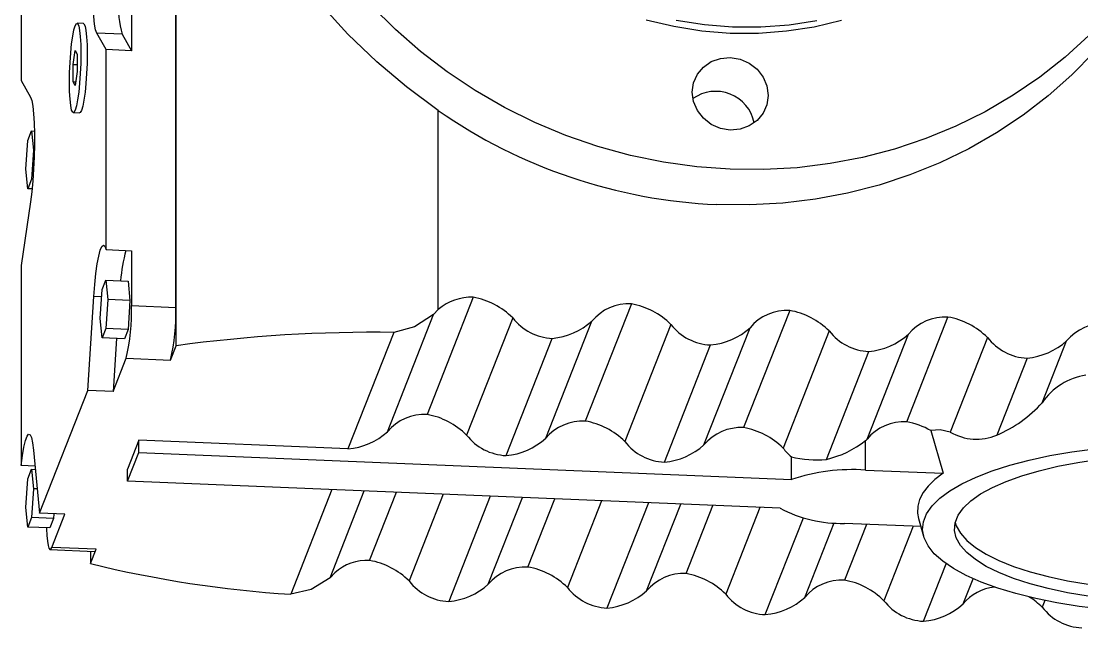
# Model space of a CAD drawing. Header units: feet. Extents: x -17 to 453, y -41 to 31.
# Drawn here: x 50.2356 to 50.5508, y 4.5752 to 4.7553 of the extents above; entities that cross this region are included whole.
import ezdxf

# ---------------------------------------------------------------- set-up
doc = ezdxf.new("R2010")
doc.units = ezdxf.units.FT
doc.header["$MEASUREMENT"] = 0

msp = doc.modelspace()

# ---------------------------------------------------------------- linework, layer by layer
for p, q in [((50.28169691258752, 4.658935384777907), (50.28169691258752, 4.999765407988262)), ((50.28157670810516, 4.670290213272313), (50.28157670810516, 4.966274153560091)), ((50.26840880587667, 4.801427520444038), (50.26840880587667, 4.746536724321729)), ((50.23564117323234, 4.783220507451119), (50.23564117323234, 4.737656138777217)), ((50.25410173545756, 4.75459228621459), (50.25222060574634, 4.754670282564804)), ((50.26088429853188, 4.746848731285199), (50.25811957243715, 4.751740333525914)), ((50.26564408553197, 4.751428325124929), (50.25811957243715, 4.751740333525914)), ((50.26564408553197, 4.751428325124929), (50.26840880587667, 4.746536724321729)), ((50.25106961548367, 4.742470085357292), (50.25167064364556, 4.746585046178639)), ((50.25167064364556, 4.746585046178639), (50.25227167180748, 4.745521660574719)), ((50.26088429853188, 4.687470971512532), (50.26088429853188, 4.746848731285199)), ((50.26840880587667, 4.746536724321729), (50.26088429853188, 4.746848731285199)), ((50.25227167180748, 4.745521660574719), (50.25227167180748, 4.740343285399275)), ((50.25106961548367, 4.737291710181852), (50.25106961548367, 4.742470085357292)), ((50.25106961548367, 4.742470085357292), (50.25227167180748, 4.74242023686608)), ((50.25227167180748, 4.740343285399275), (50.25167064364556, 4.736228295827752)), ((50.23564117323234, 4.737656138777217), (50.23840589932706, 4.73276450778633)), ((50.25167064364556, 4.736228295827752), (50.25106961548367, 4.737291710181852)), ((50.25106961548367, 4.737291710181852), (50.25182140381412, 4.737260540679442)), ((50.25112067579475, 4.728143089629276), (50.25300180550597, 4.728065093279062)), ((50.35958657089819, 4.669679056423698), (50.35958657089819, 4.728792057270759)), ((50.23758920460116, 4.719904689559925), (50.23869961111657, 4.722723635610006)), ((50.23869961111657, 4.722723635610006), (50.23925481724928, 4.716957729042393)), ((50.23869961111657, 4.722723635610006), (50.23958516826202, 4.722686927386349)), ((50.23703399846845, 4.711319862817392), (50.23758920460116, 4.719904689559925)), ((50.23925481724928, 4.716957729042393), (50.23869961111657, 4.708372903737365)), ((50.23956851041054, 4.71694472965069), (50.23925481724928, 4.716957729042393)), ((50.23758920460116, 4.705553954812272), (50.23703399846845, 4.711319862817392)), ((50.23869961111657, 4.708372903737365), (50.23758920460116, 4.705553954812272)), ((50.2391317377494, 4.708354986628203), (50.23869961111657, 4.708372903737365)), ((50.23887256067031, 4.705500743988074), (50.23758920460116, 4.705553954812272)), ((50.23840589932706, 4.701694256733672), (50.23564117323234, 4.682765342654907)), ((50.26088429853188, 4.687470971512532), (50.26840880587667, 4.687158991861727)), ((50.26840880587667, 4.687158991861727), (50.26840880587667, 4.670836204973893)), ((50.23564117323234, 4.682765342654907), (50.23564117323234, 4.623387582882239)), ((50.25970698460883, 4.67559880517863), (50.26081739112423, 4.67841772391604)), ((50.26081739112423, 4.67841772391604), (50.26137259725695, 4.672651846098605)), ((50.26081739112423, 4.67841772391604), (50.26740133648843, 4.678144743877846)), ((50.26740133648843, 4.678144743877846), (50.26795654262116, 4.672378835872726)), ((50.25915177847611, 4.66701395112343), (50.25970698460883, 4.67559880517863)), ((50.25543519158195, 4.645654873863336), (50.25723961007579, 4.673555596354911)), ((50.25956859851567, 4.673459034579082), (50.25723961007579, 4.673555596354911)), ((50.26137259725695, 4.672651846098605), (50.26081739112423, 4.664066990605891)), ((50.26795654262116, 4.672378835872726), (50.26137259725695, 4.672651846098605)), ((50.26795654262116, 4.672378835872726), (50.26740133648843, 4.663794009130191)), ((50.26840880587667, 4.670836204973893), (50.28157670810516, 4.670290213272313)), ((50.36993277568483, 4.673311438367318), (50.35622937269369, 4.63852329516255)), ((50.41696097821497, 4.671361427548929), (50.40325756947381, 4.636573311656829)), ((50.34447232206115, 4.633405026540819), (50.35817485104697, 4.668190966044664)), ((50.35817485104697, 4.668190966044664), (50.35958657089819, 4.669679056423698)), ((50.4639892094953, 4.669411444043206), (50.45028580075413, 4.634623329588614)), ((50.49875646857283, 4.636335257331426), (50.51101741777548, 4.667461460537483)), ((50.25970698460883, 4.661248043118309), (50.25915177847611, 4.66701395112343)), ((50.3816898320674, 4.667218179430238), (50.36798641182616, 4.63243003622547)), ((50.39150051884127, 4.631455044472609), (50.40520393908251, 4.666243186239866)), ((50.42871802884752, 4.665268195924517), (50.41501462585637, 4.630480051282236)), ((50.43852873287149, 4.629505059529377), (50.45223213586263, 4.664293204171654)), ((50.26081739112423, 4.664066990605891), (50.25970698460883, 4.661248043118309)), ((50.26629092997302, 4.660975061642604), (50.25970698460883, 4.661248043118309)), ((50.26740133648843, 4.663794009130191), (50.26081739112423, 4.664066990605891)), ((50.26397688587419, 4.66107100097714), (50.26295970467676, 4.64534286689986)), ((50.26740133648843, 4.663794009130191), (50.26629092997302, 4.660975061642604)), ((50.34634322246005, 4.66288336314437), (50.33271526567859, 4.628286786669268)), ((50.3797434624587, 4.626336804601053), (50.39344688844997, 4.661124919055647)), ((50.47574624287773, 4.663318212418789), (50.46204283988659, 4.628530069214021)), ((50.48699940069019, 4.631216990147207), (50.49926034989284, 4.66234321922842)), ((50.52277445690795, 4.661368228913068), (50.51171355151683, 4.633288486268276)), ((50.28001404408425, 4.654663163373412), (50.28169691258752, 4.658935384777907)), ((50.42677167648892, 4.624386821095326), (50.44047510248019, 4.659174936987432)), ((50.53905039107283, 4.64201805720519), (50.54628856967309, 4.660393208410033)), ((50.26295970467676, 4.64534286689986), (50.26684613610574, 4.655209153637484)), ((50.26684613610574, 4.655209153637484), (50.28001404408425, 4.654663163373412)), ((50.47488957390828, 4.625203137756428), (50.48750331076037, 4.657224952044198)), ((50.53453152479059, 4.655274969975983), (50.5255224791509, 4.632404207068101)), ((50.24109028018227, 4.609238194236335), (50.25543519158195, 4.645654873863336)), ((50.26295970467676, 4.64534286689986), (50.25543519158195, 4.645654873863336)), ((50.50592178847918, 4.633737325377931), (50.5096084809412, 4.621086086797346)), ((50.27063801970868, 4.63086075678927), (50.2672722769521, 4.622316312542781)), ((50.33271526567859, 4.628286786669268), (50.27063801970868, 4.63086075678927)), ((50.27063801970868, 4.627273081368033), (50.27063801970868, 4.63086075678927)), ((50.486529139825, 4.622043047877849), (50.486529139825, 4.630801951180985)), ((50.23928586168843, 4.62797735140896), (50.24109028018227, 4.609238194236335)), ((50.2672722769521, 4.61872863712154), (50.27063801970868, 4.627273081368033)), ((50.27063801970868, 4.627273081368033), (50.46447992323508, 4.619235574585174)), ((50.23974419698094, 4.623217463783252), (50.23564117323234, 4.623387582882239)), ((50.46447992323508, 4.619235574585174), (50.46447992323508, 4.626001821935095)), ((50.23758920460116, 4.619449552076381), (50.23869961111657, 4.622268470813795)), ((50.23869961111657, 4.622268470813795), (50.23925481724928, 4.616502590121337)), ((50.23869961111657, 4.622268470813795), (50.2398401248154, 4.622221194025746)), ((50.2672722769521, 4.61872863712154), (50.2672722769521, 4.622316312542781)), ((50.486529139825, 4.622043047877849), (50.5096084809412, 4.621086086797346)), ((50.23703399846845, 4.610864696583674), (50.23758920460116, 4.619449552076381)), ((50.46111419197858, 4.610691130338679), (50.2672722769521, 4.61872863712154)), ((50.23925481724928, 4.616502590121337), (50.23869961111657, 4.60791773606614)), ((50.24039533094812, 4.616455286020626), (50.23925481724928, 4.616502590121337)), ((50.32795899769992, 4.616212315415273), (50.31572155464049, 4.585145738635005)), ((50.32740401581857, 4.590074672978169), (50.33754336884491, 4.615814880181309)), ((50.33916020969588, 4.595190736461463), (50.34712775148997, 4.615417473697514)), ((50.36105747586002, 4.614839888428444), (50.35091726032842, 4.589097476086872)), ((50.37498721173014, 4.614262303159373), (50.36267431671101, 4.583004215712281)), ((50.37443137309357, 4.588122484334011), (50.38457158287513, 4.613864898113095)), ((50.23758920460116, 4.605098788578553), (50.23703399846845, 4.610864696583674)), ((50.38618842372611, 4.593240752955742), (50.39415595977015, 4.613467491629303)), ((50.40808569564027, 4.612889906360229), (50.39794548010868, 4.587147494018657)), ((50.42201542001033, 4.61231231965365), (50.40970253074122, 4.581054233644066)), ((50.42145958712379, 4.586172500828289), (50.43159980265537, 4.61191491316986)), ((50.43321663775633, 4.591290740699842), (50.44118417380036, 4.611517508123578)), ((50.45511390967048, 4.610939922854506), (50.44497367688879, 4.585197509075423)), ((50.23869961111657, 4.60791773606614), (50.23758920460116, 4.605098788578553)), ((50.24528356223081, 4.607644754590435), (50.23869961111657, 4.60791773606614)), ((50.2486147932771, 4.608926187272859), (50.24109028018227, 4.609238194236335)), ((50.24528356223081, 4.607644754590435), (50.24417315571539, 4.604825807102847)), ((50.24472835609808, 4.59905990053524), (50.2486147932771, 4.608926187272859)), ((50.24537512578867, 4.609060529653872), (50.24528356223081, 4.607644754590435)), ((50.4567307390214, 4.579104250138345), (50.4680539207605, 4.607849773527061)), ((50.5022799922907, 4.607689037047736), (50.50379797853938, 4.602352948473891)), ((50.24417315571539, 4.604825807102847), (50.23758920460116, 4.605098788578553)), ((50.4684877839039, 4.584222518760074), (50.47721062729983, 4.606366741741347)), ((50.48676990529194, 4.605905611931808), (50.4802448460365, 4.589340758631627)), ((50.50297850079653, 4.605233556462155), (50.48027844924124, 4.606174778259268)), ((50.50069964116206, 4.605328025225226), (50.49200189091901, 4.583247512632122)), ((50.24421767823665, 4.598403670599502), (50.2573855747151, 4.597857677460416)), ((50.25789625832657, 4.598513907396148), (50.24472835609808, 4.59905990053524)), ((50.25621338407326, 4.594241685991657), (50.25789625832657, 4.598513907396148)), ((50.25621338407326, 4.597906282506555), (50.25621338407326, 4.594241685991657)), ((50.50375895305161, 4.577154266632617), (50.51047575297526, 4.594205854648346)), ((50.32881400490926, 4.591558353080332), (50.32740401581857, 4.590074672978169)), ((50.51551599793412, 4.582272520879261), (50.51847151594129, 4.58977552309303)), ((50.53982578904712, 4.583317453183254), (50.53903010494923, 4.581297527688895))]:
    msp.add_line(p, q)
at = {"flags": 128}
for points in [[(50.35958657089819, 4.728792057270759), (50.35015839945489, 4.735774372249621), (50.34126628077762, 4.743234745141159), (50.33273080802329, 4.751414733479622), (50.32491264638934, 4.760057349511749), (50.31808971231904, 4.768838830327441), (50.31203408592373, 4.77802401966532), (50.30666659497105, 4.78785221242085), (50.30219616698395, 4.798073686010026), (50.29857766418739, 4.80899426035864), (50.29600435675891, 4.820260411812763), (50.29448691676356, 4.832222950009779), (50.29415513974214, 4.844396300303716), (50.2948552467577, 4.855200108690905), (50.29646975884449, 4.865998997923127), (50.29906750967189, 4.877018421123996), (50.30257876856504, 4.887852522133249), (50.30583062612773, 4.895699590630819)], [(50.58119737736303, 4.790862672012766), (50.57910637712313, 4.785311616941682), (50.57532736209862, 4.776824395606338), (50.57094826766797, 4.768623495827965), (50.56598889695186, 4.760745936332123), (50.56047160608649, 4.753227236522715), (50.55442130422365, 4.746101393481876), (50.54786530402971, 4.739400480905024), (50.54083316643479, 4.73315479285173), (50.53335666038246, 4.727392503056155), (50.52546948682803, 4.722139608864188), (50.51720726723857, 4.717419820545292), (50.50860726759109, 4.713254444854281), (50.49970828337198, 4.70966224703049), (50.49055050732612, 4.706659447922744), (50.48117524770519, 4.70425960898867), (50.47162481326696, 4.702473556106733), (50.46194232352417, 4.701309370951167), (50.45217140974263, 4.700772280303822), (50.44235621494131, 4.700864686241824)], [(50.25811957243715, 4.751740333525914), (50.2577472691688, 4.752773369007421), (50.25743186824716, 4.754440847541916), (50.25718477199167, 4.756682462761976), (50.25701490445671, 4.759417255611831), (50.25692840092966, 4.762546344176522), (50.25692840092966, 4.765956666954697), (50.25701490445671, 4.769524930257663), (50.25718477199167, 4.773122186674774), (50.25743186824716, 4.776618416413861), (50.2577472691688, 4.779887275392634), (50.25811957243715, 4.782810583141062)], [(50.44632298585975, 4.711322461833227), (50.43637411424397, 4.712059090196307), (50.42647161091068, 4.713440445550033), (50.41666165439127, 4.715460143918008), (50.40699000921455, 4.718108717867556), (50.39750175565518, 4.721373845073593), (50.3882411172326, 4.725240298005849), (50.37925128245996, 4.729690041679437), (50.3705741748427, 4.734702340030516), (50.36225023437718, 4.740253817729174), (50.35431829104999, 4.746318619742874), (50.34681531758639, 4.752868404148943), (50.33977627994943, 4.759872677074087)], [(50.47937441723321, 4.755483152079897), (50.47130447306522, 4.753567277781992), (50.46306954314201, 4.75229053569065), (50.45472401704498, 4.751661378357362), (50.44632298585975, 4.751683928557254), (50.43792198342473, 4.752358046851976), (50.42957645157765, 4.753679295651986), (50.42134152165443, 4.755638943529092)], [(50.24998776939227, 4.737134449598704), (50.25002996314934, 4.740035741900497), (50.25015442265764, 4.743005762933533), (50.25035492062923, 4.745895611228098), (50.25062138875274, 4.748560377276297), (50.25094046969681, 4.750866395763749), (50.25129616111394, 4.752698086673746), (50.25167064364556, 4.753963581696567), (50.25204511467711, 4.754599409070492), (50.25240081184428, 4.754573693476312), (50.25271989278836, 4.753887763172122), (50.25298636091188, 4.752575951617107), (50.25318685888345, 4.750704049274615), (50.25331132414178, 4.748365955654242), (50.25335351789887, 4.745678921157866)], [(50.25410173545756, 4.75459228621459), (50.2542819415555, 4.754495698563611), (50.2546010282496, 4.753809739509247), (50.25486749637314, 4.752497929391739), (50.25506798859467, 4.750626052924401), (50.255192453853, 4.748287960741541), (50.25523464761007, 4.745600898932498)], [(50.47202569420944, 4.755398234125012), (50.46379077578629, 4.754121493471176), (50.45544523818918, 4.753492334700383), (50.44704424150419, 4.753514884900275), (50.43864321031896, 4.754189003194996), (50.43029768422193, 4.755510251995007)], [(50.55286971477022, 4.75103693892782), (50.54583068863334, 4.744616383684113), (50.53832769791965, 4.738688807693991), (50.53039573734235, 4.733281816875655), (50.52207183137703, 4.728420620820197), (50.51339470650966, 4.724127910603372), (50.50440487173701, 4.720423666159411), (50.49514423331445, 4.717325180718676), (50.48565596825502, 4.714846895494151), (50.47598432882832, 4.713000368056258), (50.466174389559, 4.711794217707508), (50.45627187472566, 4.711234040669504), (50.44632298585975, 4.711322461833227)], [(50.25335351789887, 4.745678921157866), (50.25331132414178, 4.742777628856073), (50.25318685888345, 4.73980757907286), (50.25298636091188, 4.736917759528472), (50.25271989278836, 4.73425299348027), (50.25240081184428, 4.731946974992821), (50.25204511467711, 4.730115284082826), (50.25167064364556, 4.728849789060005), (50.25129616111394, 4.728213963123586), (50.25094046969681, 4.728239649967591), (50.25062138875274, 4.728925607584445), (50.25035492062923, 4.730237417701952), (50.25015442265764, 4.732109322919465), (50.25002996314934, 4.734447386352155), (50.24998776939227, 4.737134449598704)], [(50.25523464761007, 4.745600898932498), (50.255192453853, 4.742699633943372), (50.25506798859467, 4.739729584160157), (50.25486749637314, 4.736839735865592), (50.2546010282496, 4.734174998567569), (50.2542819415555, 4.731868951329947), (50.25392624438832, 4.73003728917012), (50.25355176760675, 4.728771795584811), (50.25317729082516, 4.728135966773378), (50.25300180550597, 4.728065093279062)], [(50.43503621909253, 4.734213486427064), (50.43542081018575, 4.736983235177394), (50.43654836905566, 4.739532309083215), (50.43834205223408, 4.741687055649008), (50.44067960822619, 4.743300560042151), (50.4434017725616, 4.744262949155727), (50.44632298585975, 4.744508547527095), (50.44924423365813, 4.744020684367174), (50.45196639224352, 4.742832563253272), (50.45430394248557, 4.741025202179012), (50.45609763141403, 4.738721729519572), (50.45722519028396, 4.736079116918846), (50.45760976412706, 4.733277492849306)], [(50.45760976412706, 4.733277492849306), (50.45722519028396, 4.730507772849149), (50.45609763141403, 4.727958670193155), (50.45430394248557, 4.725803950940035), (50.45196639224352, 4.724190419234219), (50.44924423365813, 4.723228058870822), (50.44632298585975, 4.72298243174928), (50.4434017725616, 4.723470323659372), (50.44067960822619, 4.724658416023098), (50.43834205223408, 4.726465804410031), (50.43654836905566, 4.728769279944485), (50.43542081018575, 4.731411862357525), (50.43503621909253, 4.734213486427064)], [(50.23840589932706, 4.73276450778633), (50.2387782025954, 4.731731499617489), (50.23909360351706, 4.730064021082992), (50.23934070552258, 4.727822377112759), (50.23951056730751, 4.725087585700413), (50.23959706508451, 4.721958495698212), (50.23959706508451, 4.718548201670213), (50.23951056730751, 4.714979911054579), (50.23934070552258, 4.711382654637466), (50.23909360351706, 4.707886424898382), (50.2387782025954, 4.704617565919607), (50.23840589932706, 4.701694256733672)], [(50.25723961007579, 4.673555596354911), (50.25751194323504, 4.677086838057312), (50.25785286281216, 4.680344677093943), (50.25824943697837, 4.683205644400049), (50.25868664664218, 4.685561314440008), (50.25914791445256, 4.687322442357589), (50.25961576605306, 4.688422254433446), (50.26007247408566, 4.68881912328896), (50.26050071944483, 4.688497960832203), (50.26088429853188, 4.687470971512532)], [(50.35817485104697, 4.668190966044664), (50.35249931346745, 4.66454134549601), (50.34634322246005, 4.66288336314437)], [(50.51171355151683, 4.633288486268276), (50.50870744470144, 4.633973766818499), (50.50592178847918, 4.633737325377931)], [(50.23564117323234, 4.623387582882239), (50.23602474656934, 4.626362096130146), (50.23645299767856, 4.628857591209526), (50.23690970571116, 4.630779569169617), (50.23737755731164, 4.632055151191395), (50.23783882512203, 4.632636044168121), (50.2382760290358, 4.632500202465474), (50.23867260895206, 4.631652772364808), (50.23901352277913, 4.630125853436704), (50.23928586168843, 4.62797735140896)], [(50.55694751886519, 4.580705800208657), (50.55003593075476, 4.58156296511863), (50.54340676711504, 4.582629403991154), (50.53712008131197, 4.58389544814232), (50.53123276994216, 4.58534965500241), (50.52579817033062, 4.586978842616112), (50.5208655372774, 4.588768257831036), (50.51647948530437, 4.590701681235863), (50.51267975290364, 4.592761621224021), (50.50950075978488, 4.59492942468186), (50.50697126762338, 4.597185453802236), (50.50511423055895, 4.599509274398148), (50.50394642719384, 4.601879835591339), (50.50347846059265, 4.604275689751132), (50.50371456278116, 4.606675131932784), (50.50465256024613, 4.609056431316398), (50.50628400618607, 4.611398000832953), (50.50859410001086, 4.613678642978289), (50.5115619403431, 4.615877756814397), (50.51516064001902, 4.617975336531883), (50.51935758483987, 4.619952477453069), (50.52411477857417, 4.621791204968439), (50.52938918220968, 4.623474902914259), (50.53513298995515, 4.62498831357256), (50.54129418699365, 4.62631770154716), (50.54781695198511, 4.627451083765052), (50.55464228957005, 4.628378176288582)], [(50.55269154418468, 4.584548202181876), (50.54656307634559, 4.585587936454194), (50.54079024242327, 4.586823475231997), (50.53543230802881, 4.588242161250673), (50.53054423774713, 4.58982944117154), (50.52617618913378, 4.591569035207913), (50.52237300671202, 4.593443057875831), (50.51917366996933, 4.595432292558199), (50.51661105760602, 4.597516338130726), (50.51471145878227, 4.59967379871305), (50.51349434886674, 4.601882549607877), (50.51297221118551, 4.604119925614603), (50.5131504047712, 4.606362955343281), (50.51402711261273, 4.608588632903732), (50.51559334165535, 4.610774097594177), (50.51783303205117, 4.612896970278269), (50.52072317216003, 4.614935403697894), (50.52423409180111, 4.616868545351005), (50.52832981300524, 4.618676498678875), (50.53296829726627, 4.620340755756244), (50.538101911294, 4.621844217416429), (50.5436780020176, 4.623171486503123), (50.54963937383864, 4.624308882245467), (50.55592480038403, 4.625244792447715)], [(50.5096084809412, 4.621086086797346), (50.50714655744138, 4.619216725970334), (50.50514735076075, 4.617290112044495), (50.50362334422539, 4.615318314343368), (50.5025840598933, 4.613313620691809), (50.50203597805398, 4.611288553228619), (50.50198254297842, 4.609255772093432), (50.5022799922907, 4.607689037047736)], [(50.2431875077101, 4.604866671164322), (50.24319571301011, 4.604554294761099), (50.24328464305193, 4.602592697622116), (50.24342904943176, 4.600943446698677), (50.24362338911582, 4.599669898751793), (50.24386018705856, 4.598820970767003), (50.2441303524546, 4.598429328693333), (50.24442350074069, 4.598510008872397), (50.24472835609808, 4.59905990053524)], [(50.51317530817292, 4.606465251341538), (50.51349434886674, 4.60547025377929), (50.51471145878227, 4.603261502884466), (50.51661105760602, 4.601104013551968), (50.51917366996933, 4.599019970854455), (50.52237300671202, 4.597030734734576), (50.52617618913378, 4.595156712066663), (50.53054423774713, 4.593417145342952), (50.53543230802881, 4.591829865422083), (50.54079024242327, 4.590411152090747), (50.54656307634559, 4.589175611875431), (50.55269154418468, 4.588135880478131), (50.55911278080755, 4.587302663026561), (50.56576089656273, 4.586684469572575), (50.57256770178475, 4.586287656779904)], [(50.2573855747151, 4.597857677460416), (50.25759139146909, 4.597964015733305), (50.25789625832657, 4.598513907396148)], [(50.32740401581857, 4.590074672978169), (50.32177013724286, 4.586530768261113), (50.31572155464049, 4.585145738635005)]]:
    msp.add_lwpolyline(points, dxfattribs=at)
for centre, radius, start, end in [((50.29548630160255, 4.760028225584305), 0.03105666042509726, 177.2727790937085, 196.0758706898269), ((50.44199266897631, 4.722752325409804), 0.01171375751112438, 11.63924153000219, 125.3607126358246), ((50.44902077004664, 4.857234541523658), 0.156511812411176, 235.1505969092447, 267.5595057227881), ((50.31090581979952, 4.674892525500457), 0.04585052962863082, 164.3931191599096, 175.8170196357568), ((50.207950741022, 4.668990229539363), 0.06048624502143828, 346.830171334428, 1.748878263460697), ((50.36920517200173, 4.658833032716801), 0.01449667733634995, 87.1230245661763, 131.5676288722477), ((50.36605837332915, 4.651446347961722), 0.02220570205691398, 45.25610513465141, 79.95171534450124), ((50.41618796650521, 4.657074515315129), 0.01430780899359175, 86.90295641880306, 140.1473109172126), ((50.41308672536019, 4.649496554207158), 0.02220546135030034, 45.25603725427064, 79.95200039448146), ((50.22111821774788, 4.66844425221287), 0.06048666361028216, 346.8302492541999, 1.748851682594553), ((50.46321620353558, 4.655124448433899), 0.01430789125351229, 86.90301306590722, 140.1471533949272), ((50.46011491639027, 4.647546546263786), 0.02220549124195743, 45.25605015875474, 79.95193103613637), ((50.51024441756579, 4.653174466365684), 0.01430789125350951, 86.90301306590722, 140.1471533949272), ((50.50714313042049, 4.64559656275806), 0.02220549124195558, 45.25605015875474, 79.95193103613637), ((50.39409034037035, 4.676755835853106), 0.01564415469659767, 217.565112531987, 267.6427080238667), ((50.39166542984602, 4.681279619852797), 0.02023327807579169, 275.0511960162672, 311.999252514576), ((50.44111858315074, 4.674805922785309), 0.01564422668851418, 217.5652385160444, 267.6426383816855), ((50.43869366112634, 4.679329555846584), 0.02023319549881828, 275.0511623726957, 311.9993363934897), ((50.55727262584598, 4.651224544672836), 0.01430782856565251, 86.90297779539783, 140.1474201770979), ((50.34019744126545, 4.232267152390998), 0.4306600660455863, 89.18232624383785, 97.80715028337653), ((50.48814680293101, 4.672855960842218), 0.01564424767636155, 217.5652745482092, 267.6426022788272), ((50.48572187515656, 4.677379572340863), 0.02023319549882168, 275.0511623726957, 311.9993363934897), ((50.53517501696122, 4.670905975898984), 0.01564424767635168, 217.5652745482092, 267.6426022788272), ((50.53275002018636, 4.675429831774121), 0.02023344349889492, 275.0512980100654, 311.9989690603508), ((50.55494976694343, 4.631236313139937), 0.01921031152517225, 98.76313223530983, 145.8578719297481), ((50.50996887013697, 4.668614799689466), 0.03940966401668594, 293.2450649042327, 317.5552673657617), ((50.35545636098393, 4.624236408803908), 0.01430778262393267, 86.9029397484029, 140.1475087492364), ((50.3523552003394, 4.616658693509935), 0.02220518056317796, 45.25567362908219, 79.95209057147929), ((50.4024845807642, 4.622286366360326), 0.01430784054387463, 86.90305602934659, 140.1473924795624), ((50.39938341436962, 4.614708694191613), 0.02220519322102093, 45.25569524971069, 79.95212547013185), ((50.49798346836314, 4.62204829334731), 0.01430786076308259, 86.90304234856144, 140.1473555858448), ((50.49484912426642, 4.614378216678103), 0.02230199555399232, 60.23209770529291, 79.90960620249153), ((50.33093373807422, 4.6484417304054), 0.02023352607839748, 275.0513316489292, 311.9988851814391), ((50.44951280629448, 4.620336364166986), 0.01430786076307335, 86.90304234856144, 140.1473555858448), ((50.4464115248992, 4.612758523809754), 0.02220539871526415, 45.25584968770932, 79.95191477997156), ((50.51951039777091, 4.646781846229677), 0.01558401640716363, 239.9794517109732, 292.6924696238607), ((50.38038699487956, 4.64196790396212), 0.01564434108546468, 217.5655662607185, 267.6424713270538), ((50.3779620786052, 4.646491440710312), 0.02023320782400062, 275.051030595279, 311.999186202344), ((50.42741515140943, 4.640017805455697), 0.01564422316453145, 217.5653645424005, 267.6426732027879), ((50.4249903558858, 4.644541303391152), 0.02023304908484887, 275.0508803873677, 311.9993364292079), ((50.46831972187994, 4.653759801244467), 0.02930266200644819, 282.9562409427116, 308.4203119617733), ((50.47410208936035, 4.645356260168962), 0.01913790652122997, 310.4920188623032, 312.3698869389446), ((50.47416568474781, 4.637777064240966), 0.01524697908121602, 217.3354529873912, 230.5608816410513), ((50.47179527305553, 4.653109963910188), 0.02807785005515576, 254.8980146326603, 276.3271028941431), ((50.4827622228742, 4.563639157163706), 0.0585252436244572, 86.30966658341285, 108.2029107372645), ((50.47968153810442, 4.646559953815244), 0.04038958584222779, 242.6318517622699, 270.8468020359643), ((50.33843260026275, 4.580712317873369), 0.01449668915933394, 87.12304358689343, 131.5676100123321), ((50.33528580159016, 4.573325646055869), 0.02220570205692154, 45.25610513465141, 79.95171534450124), ((50.33797407521908, 4.929935169843967), 0.3455067673362868, 256.3116895670042, 266.3072825984418), ((50.38541549826687, 4.578953656720818), 0.01430798817530266, 86.90335229472603, 140.1470960731336), ((50.38231401562038, 4.571375662550142), 0.02220570205693217, 45.25610513465141, 79.95171534450124), ((50.36331778588148, 4.598635154072371), 0.0156441756843231, 217.5651485218559, 267.6426721342726), ((50.43244362029654, 4.577003808340919), 0.01430782921248943, 86.90294274089996, 140.1472742422022), ((50.42934237340147, 4.569425883170664), 0.02220544869247663, 45.25601589792592, 79.95196549581541), ((50.47947184582683, 4.57505376302232), 0.01430789125351414, 86.90301306590722, 140.1471533949272), ((50.47637061043183, 4.567475987352976), 0.02220535717561662, 45.25587915648015, 79.95199368370972), ((50.36089285810706, 4.603158916509438), 0.02023327807579586, 275.0511960162672, 311.999252514576), ((50.4103459999117, 4.596685169129138), 0.01564417568432418, 217.5651485218559, 267.6426721342726), ((50.40792107213727, 4.601208934441223), 0.02023327807578322, 275.0511960162672, 311.999252514576), ((50.52636316302297, 4.573310570901517), 0.01407044788873924, 96.19516600791111, 140.4364083033334), ((50.45737423119202, 4.594735257498852), 0.01564424767636293, 217.5652745482092, 267.6426022788272), ((50.45494937816804, 4.599258703683992), 0.02023302362426863, 275.050999739181, 311.9994989396173), ((50.50440243372216, 4.592785271118112), 0.01564424403359766, 217.5653355539965, 267.6426497043677), ((50.50197756919811, 4.59730882080388), 0.02023312689845781, 275.0510479485878, 311.9993349576987), ((50.52355988869337, 4.565734780431773), 0.0219437177419909, 45.17083918483988, 57.9780452385448), ((50.55143064775238, 4.590835287612391), 0.01564424403359196, 217.5653355539965, 267.6426497043677)]:
    msp.add_arc(centre, radius, start, end)

doc.saveas('drawing.dxf')
